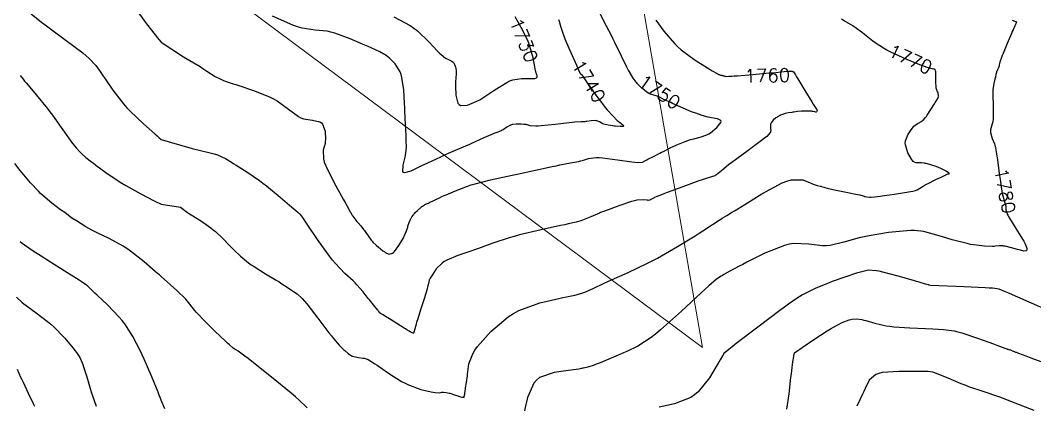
# Model space of a CAD drawing. Header units: metres. Extents: x 837477 to 838477, y 1189014 to 1191014.
# Drawn here: x 837959.8 to 838249.4, y 1189945.3 to 1190054.8 of the extents above; entities that cross this region are included whole.
import ezdxf

# ---------------------------------------------------------------- set-up
doc = ezdxf.new("R2010")
doc.units = ezdxf.units.M
doc.header["$LTSCALE"] = 0.3
doc.layers.add('COTAS 10', color=1, linetype='Continuous')
doc.layers.add('Linea_Tendencia', color=51, linetype='Continuous', lineweight=20)
doc.styles.get("Standard").update_dxf_attribs({"font": 'simplex.shx'})

msp = doc.modelspace()

# ---------------------------------------------------------------- linework, layer by layer
at = {"layer": 'COTAS 10'}
for points, elevation in [([(837992.585, 1190058.308), (837995.826, 1190053.798), (837999.302, 1190049.31), (838000, 1190048.56), (838006.337, 1190044.437), (838011.11, 1190041.643), (838012.118, 1190040.937), (838013.023, 1190040.32), (838015.432, 1190038.824), (838017.008, 1190038.029), (838017.388, 1190037.854), (838017.744, 1190037.698), (838018.824, 1190037.295), (838020.538, 1190036.748), (838021.293, 1190036.5), (838022.17, 1190036.211), (838026.35, 1190034.821), (838030.909, 1190032.99), (838032.025, 1190032.422), (838033.077, 1190031.829), (838036.35, 1190029.47), (838039.141, 1190027.45), (838039.891, 1190027.071), (838040.63, 1190026.769), (838043.213, 1190026.333), (838045.291, 1190025.898), (838045.712, 1190025.599), (838046.065, 1190025.222), (838046.784, 1190023.213), (838046.87, 1190020.854), (838046.825, 1190020.256), (838046.751, 1190019.682), (838046.232, 1190017.811), (838046.276, 1190015.34), (838046.555, 1190014.389), (838046.951, 1190013.321), (838049.349, 1190008.498), (838051.974, 1190003.839), (838052.514, 1190002.874), (838052.973, 1190002.05), (838053.955, 1190000.249), (838054.095, 1190000), (838054.431, 1189999.404), (838054.57, 1189999.182), (838054.714, 1189998.966), (838055.26, 1189998.233), (838055.869, 1189997.497), (838056.052, 1189997.279), (838056.241, 1189997.056), (838056.975, 1189996.202), (838057.769, 1189995.227), (838057.996, 1189994.929), (838058.225, 1189994.617), (838059.08, 1189993.389), (838059.956, 1189992.189), (838060.199, 1189991.895), (838060.442, 1189991.618), (838061.322, 1189990.756), (838062.15, 1189990.051), (838062.36, 1189989.874), (838062.563, 1189989.704), (838063.227, 1189989.151), (838063.881, 1189988.697), (838064.077, 1189988.588), (838064.28, 1189988.488), (838065.067, 1189988.186), (838066, 1189988.409), (838066.295, 1189988.639), (838066.605, 1189988.943), (838067.859, 1189990.645), (838069.017, 1189992.618), (838069.266, 1189993.092), (838069.486, 1189993.533), (838070.023, 1189994.866), (838070.348, 1189995.911), (838070.434, 1189996.172), (838070.518, 1189996.42), (838070.806, 1189997.214), (838071.086, 1189997.885), (838071.165, 1189998.057), (838071.245, 1189998.222), (838071.537, 1189998.767), (838071.965, 1189999.364), (838072.13, 1189999.562), (838072.316, 1189999.774), (838072.53, 1190000), (838073.155, 1190000.659), (838074.098, 1190001.517), (838074.35, 1190001.712), (838074.597, 1190001.889), (838075.453, 1190002.374), (838076.265, 1190002.741), (838076.484, 1190002.843), (838076.701, 1190002.946), (838077.465, 1190003.321), (838078.188, 1190003.681), (838078.379, 1190003.774), (838078.566, 1190003.865), (838079.21, 1190004.173), (838080.32, 1190004.671), (838080.802, 1190004.882), (838081.358, 1190005.125), (838083.996, 1190006.268), (838087.433, 1190007.559), (838088.494, 1190007.895), (838089.602, 1190008.223), (838093.996, 1190009.329), (838098.821, 1190010.398), (838100.201, 1190010.701), (838101.599, 1190011.007), (838106.807, 1190012.14), (838111.584, 1190013.152), (838112.71, 1190013.381), (838113.752, 1190013.589), (838116.807, 1190014.157), (838119.115, 1190014.608), (838119.687, 1190014.742), (838120.229, 1190014.88), (838121.94, 1190015.41), (838124.135, 1190015.693), (838124.981, 1190015.675), (838125.931, 1190015.616), (838130.223, 1190015.053), (838134.345, 1190014.447), (838135.187, 1190014.36), (838135.9, 1190014.309), (838137.394, 1190014.415), (838138.266, 1190014.866), (838138.587, 1190015.031), (838138.941, 1190015.214), (838140.506, 1190016.021), (838142.332, 1190016.953), (838142.851, 1190017.214), (838143.376, 1190017.476), (838145.321, 1190018.437), (838147.186, 1190019.316), (838147.66, 1190019.527), (838148.117, 1190019.724), (838149.615, 1190020.321), (838151.106, 1190020.806), (838151.557, 1190020.934), (838152.026, 1190021.059), (838153.859, 1190021.485), (838155.775, 1190022.158), (838156.297, 1190022.438), (838156.814, 1190022.759), (838158.648, 1190024.255), (838159.769, 1190025.715), (838159.836, 1190026.011), (838159.798, 1190026.262), (838158.782, 1190026.78), (838157.081, 1190027.053), (838156.611, 1190027.149), (838156.141, 1190027.253), (838154.447, 1190027.706), (838152.578, 1190028.335), (838151.997, 1190028.551), (838151.39, 1190028.785), (838148.97, 1190029.782), (838146.583, 1190030.831), (838145.997, 1190031.098), (838145.443, 1190031.354), (838143.71, 1190032.195), (838142.271, 1190032.876), (838141.902, 1190033.031), (838141.546, 1190033.172), (838140.364, 1190033.563), (838139.414, 1190033.874), (838139.204, 1190033.966), (838139.016, 1190034.06), (838138.529, 1190034.418), (838138.181, 1190034.767), (838138.081, 1190034.856), (838137.979, 1190034.94), (838137.598, 1190035.216), (838137.196, 1190035.507), (838137.081, 1190035.601), (838136.964, 1190035.702), (838136.528, 1190036.114), (838135.985, 1190036.73), (838135.8, 1190036.959), (838135.601, 1190037.214), (838134.757, 1190038.345), (838133.668, 1190040.094), (838133.373, 1190040.631), (838133.314, 1190040.738), (838132.937, 1190041.452), (838131.387, 1190044.609), (838129.585, 1190048.339), (838129.05, 1190049.414), (838128.499, 1190050.507), (838126.378, 1190054.609), (838124.318, 1190058.796)], 1750), ([(837962.892, 1190056.629), (837965.803, 1190054.32), (837966.837, 1190053.532), (837967.971, 1190052.68), (837972.892, 1190049.065), (837977.571, 1190045.521), (837978.554, 1190044.712), (837979.4, 1190043.979), (837981.323, 1190041.957), (837982.702, 1190039.94), (837983.205, 1190039.21), (837983.761, 1190038.406), (837986.207, 1190034.884), (837989.235, 1190030.974), (837990.157, 1190029.926), (837991.116, 1190028.892), (837994.884, 1190025.281), (837998.147, 1190022.435), (837998.787, 1190021.882), (837999.313, 1190021.433), (838000, 1190020.874), (838008.79, 1190018.3), (838013.969, 1190017.056), (838015.072, 1190016.743), (838016.031, 1190016.444), (838018.3, 1190015.474), (838020.05, 1190014.345), (838020.682, 1190013.944), (838021.379, 1190013.506), (838024.429, 1190011.604), (838028.004, 1190009.195), (838029.032, 1190008.437), (838030.075, 1190007.64), (838033.981, 1190004.429), (838037.244, 1190001.607), (838037.882, 1190001.053), (838038.405, 1190000.599), (838039.091, 1190000)], 1760), ([(838113.409, 1190055.071), (838113.587, 1190054.615), (838114.013, 1190053.132), (838114.611, 1190051.166), (838114.898, 1190050.406), (838115.236, 1190049.553), (838116.384, 1190046.88), (838116.894, 1190045.691), (838118.505, 1190042.085), (838118.814, 1190041.393), (838119.063, 1190040.834), (838119.467, 1190039.923), (838119.487, 1190039.876), (838119.494, 1190039.861), (838119.502, 1190039.847), (838119.535, 1190039.789), (838119.584, 1190039.724), (838119.601, 1190039.705), (838119.621, 1190039.685), (838119.704, 1190039.607), (838119.805, 1190039.515), (838119.836, 1190039.487), (838119.868, 1190039.456), (838119.992, 1190039.335), (838120.17, 1190039.109), (838120.235, 1190039.013), (838120.308, 1190038.903), (838120.632, 1190038.383), (838121.385, 1190037.26), (838121.73, 1190036.77), (838122.133, 1190036.201), (838124.079, 1190033.498), (838126.233, 1190030.633), (838126.768, 1190029.962), (838127.275, 1190029.344), (838128.881, 1190027.553), (838130.18, 1190026.296), (838130.493, 1190026.015), (838130.785, 1190025.762), (838131.673, 1190025.088), (838132.029, 1190024.707), (838131.986, 1190024.638), (838131.883, 1190024.586), (838130.998, 1190024.532), (838129.698, 1190024.625), (838129.332, 1190024.666), (838128.964, 1190024.713), (838127.612, 1190024.936), (838126.395, 1190025.237), (838126.111, 1190025.333), (838125.85, 1190025.434), (838125.101, 1190025.848), (838124.371, 1190026.168), (838124.123, 1190026.212), (838123.855, 1190026.235), (838122.718, 1190026.156), (838121.505, 1190025.988), (838121.189, 1190025.955), (838120.88, 1190025.929), (838119.836, 1190025.884), (838118.1, 1190025.765), (838117.356, 1190025.691), (838116.498, 1190025.6), (838112.446, 1190025.126), (838108.437, 1190024.712), (838107.605, 1190024.659), (838106.895, 1190024.633), (838105.334, 1190024.761), (838104.585, 1190025.006), (838104.386, 1190025.053), (838104.19, 1190025.092), (838103.511, 1190025.159), (838102.779, 1190025.178), (838102.549, 1190025.186), (838102.307, 1190025.196), (838101.337, 1190025.242), (838100.286, 1190025.134), (838099.994, 1190025.047), (838099.701, 1190024.935), (838098.638, 1190024.324), (838097.604, 1190023.648), (838097.329, 1190023.495), (838097.059, 1190023.357), (838096.126, 1190022.981), (838094.961, 1190022.556), (838094.545, 1190022.386), (838094.089, 1190022.194), (838092.102, 1190021.313), (838089.585, 1190020.181), (838088.794, 1190019.83), (838087.961, 1190019.464), (838084.614, 1190018.009), (838081.281, 1190016.555), (838080.458, 1190016.189), (838079.677, 1190015.839), (838077.216, 1190014.71), (838074.98, 1190013.644), (838074.342, 1190013.334), (838073.695, 1190013.017), (838071.288, 1190011.819), (838069.448, 1190011.323), (838069.158, 1190011.449), (838068.964, 1190011.688), (838069.054, 1190013.503), (838069.629, 1190015.848), (838069.739, 1190016.421), (838069.828, 1190016.962), (838069.974, 1190018.642), (838069.946, 1190020.543), (838069.926, 1190021.222), (838069.9, 1190021.969), (838069.762, 1190025.22), (838069.573, 1190028.956), (838069.514, 1190030.008), (838069.453, 1190031.068), (838069.212, 1190034.963), (838068.688, 1190038.5), (838068.449, 1190039.336), (838068.17, 1190040.109), (838066.822, 1190042.381), (838065.159, 1190044.048), (838064.681, 1190044.441), (838064.196, 1190044.803), (838062.381, 1190045.86), (838059.952, 1190046.948), (838059.08, 1190047.33), (838058.121, 1190047.746), (838053.938, 1190049.541), (838049.516, 1190051.156), (838048.407, 1190051.459), (838047.348, 1190051.7), (838043.938, 1190052.049), (838040.193, 1190052.618), (838038.922, 1190052.997), (838037.55, 1190053.472), (838031.749, 1190055.987)], 1740), ([(838066.429, 1190055.826), (838071.026, 1190053.324), (838072.144, 1190052.569), (838073.194, 1190051.786), (838076.429, 1190048.733), (838078.859, 1190046.053), (838079.402, 1190045.507), (838079.889, 1190045.044), (838081.179, 1190044.079), (838082.011, 1190043.695), (838082.208, 1190043.599), (838082.392, 1190043.508), (838082.936, 1190043.217), (838083.349, 1190042.884), (838083.45, 1190042.766), (838083.544, 1190042.636), (838083.835, 1190042.076), (838084.043, 1190041.453), (838084.086, 1190041.285), (838084.122, 1190041.118), (838084.196, 1190040.529), (838084.199, 1190039.87), (838084.189, 1190039.66), (838084.174, 1190039.437), (838084.084, 1190038.529), (838084.016, 1190037.15), (838084.016, 1190036.63), (838084.023, 1190036.049), (838084.114, 1190033.454), (838084.707, 1190031.202), (838085.031, 1190030.837), (838085.425, 1190030.585), (838087.422, 1190030.61), (838090.116, 1190031.745), (838090.948, 1190032.192), (838091.818, 1190032.697), (838095.274, 1190035.002), (838098.688, 1190037.136), (838099.531, 1190037.533), (838100.331, 1190037.846), (838102.852, 1190038.278), (838104.788, 1190038.208), (838105.22, 1190038.205), (838105.605, 1190038.21), (838106.62, 1190038.286), (838107.168, 1190038.467), (838107.259, 1190038.538), (838107.325, 1190038.618), (838107.343, 1190038.983), (838107.202, 1190039.367), (838107.166, 1190039.459), (838107.132, 1190039.545), (838107.023, 1190039.806), (838106.827, 1190040.598), (838106.738, 1190041.019), (838106.634, 1190041.528), (838106.135, 1190044.094), (838105.255, 1190047.337), (838104.911, 1190048.272), (838104.524, 1190049.223), (838102.764, 1190052.792), (838101.083, 1190055.826)], 1730), ([(837959.71, 1190039.048), (837960.551, 1190038.04), (837961, 1190037.507), (837961.544, 1190036.865), (837964.291, 1190033.629), (837967.436, 1190029.793), (837968.231, 1190028.771), (837968.992, 1190027.768), (837971.467, 1190024.291), (837973.484, 1190021.357), (837973.958, 1190020.695), (837974.395, 1190020.099), (837975.664, 1190018.489), (837976.723, 1190017.35), (837977.027, 1190017.05), (837977.335, 1190016.757), (837978.489, 1190015.756), (837980.081, 1190014.512), (837980.666, 1190014.067), (837981.314, 1190013.577), (837984.176, 1190011.443), (837987.699, 1190009.032), (837988.764, 1190008.368), (837989.867, 1190007.706), (837994.176, 1190005.327), (837997.977, 1190003.379), (837998.761, 1190002.989), (837999.428, 1190002.662), (838000, 1190002.407), (838005.45, 1190001.552), (838007.512, 1190000), (838007.745, 1189999.87), (838008.565, 1189999.397), (838011.487, 1189997.589), (838014.181, 1189995.676), (838014.858, 1189995.138), (838015.504, 1189994.597), (838017.589, 1189992.609), (838019.507, 1189990.622), (838020.049, 1189990.08), (838020.595, 1189989.541), (838022.606, 1189987.627), (838024.939, 1189985.706), (838025.688, 1189985.164), (838026.482, 1189984.617), (838029.724, 1189982.606), (838032.821, 1189980.778), (838033.524, 1189980.348), (838034.16, 1189979.949), (838035.902, 1189978.784), (838037.138, 1189977.915), (838037.456, 1189977.704), (838037.763, 1189977.505), (838038.784, 1189976.895), (838040.269, 1189975.508), (838040.868, 1189974.82), (838041.549, 1189974.001), (838044.687, 1189969.945), (838047.858, 1189965.773), (838048.559, 1189964.881), (838049.183, 1189964.103), (838050.8, 1189962.244), (838051.867, 1189961.198), (838052.145, 1189960.932), (838052.416, 1189960.677), (838053.33, 1189959.844), (838054.307, 1189959.206), (838054.617, 1189959.073), (838054.945, 1189958.96), (838056.272, 1189958.712), (838057.574, 1189958.547), (838057.886, 1189958.487), (838058.177, 1189958.421), (838059.055, 1189958.128), (838060.398, 1189957.331), (838060.983, 1189956.946), (838061.66, 1189956.491), (838064.877, 1189954.256), (838068.619, 1189951.906), (838069.627, 1189951.379), (838070.624, 1189950.905), (838074.125, 1189949.638), (838077.018, 1189948.935), (838077.632, 1189948.815), (838078.164, 1189948.729), (838079.41, 1189948.69), (838080.139, 1189948.805), (838080.345, 1189948.815), (838080.554, 1189948.817), (838081.323, 1189948.747), (838082.16, 1189948.571), (838082.411, 1189948.506), (838082.671, 1189948.435), (838083.681, 1189948.116), (838084.658, 1189947.781), (838084.897, 1189947.697), (838085.123, 1189947.619), (838085.826, 1189947.37), (838086.332, 1189947.369), (838086.434, 1189947.447), (838086.52, 1189947.558), (838086.691, 1189948.242), (838086.795, 1189949.31), (838086.839, 1189949.663), (838086.889, 1189950.042), (838087.122, 1189951.617), (838087.397, 1189953.488), (838087.474, 1189954.052), (838087.55, 1189954.637), (838087.826, 1189956.918), (838088.955, 1189959.803), (838089.569, 1189960.769), (838090.314, 1189961.806), (838094.09, 1189966.156), (838099.055, 1189970.333), (838100.549, 1189971.261), (838102.095, 1189972.091), (838108.107, 1189974.263), (838113.503, 1189975.54), (838114.66, 1189975.805), (838115.672, 1189976.032), (838118.107, 1189976.53), (838119.805, 1189976.971), (838120.352, 1189977.161), (838120.932, 1189977.381), (838123.301, 1189978.423), (838126.408, 1189979.866), (838127.452, 1189980.339), (838128.576, 1189980.844), (838133.301, 1189982.932), (838138.656, 1189985.465), (838140.177, 1189986.25), (838141.715, 1189987.071), (838147.407, 1189990.339), (838152.47, 1189993.433), (838153.611, 1189994.144), (838154.639, 1189994.791), (838157.407, 1189996.605), (838159.258, 1189997.856), (838159.707, 1189998.149), (838160.129, 1189998.418), (838161.422, 1189999.198), (838162.761, 1190000), (838163.633, 1190000.522), (838164.634, 1190001.134), (838165.802, 1190001.853), (838171.422, 1190005.339), (838177.303, 1190008.497), (838178.635, 1190009.009), (838179.839, 1190009.365), (838183.119, 1190009.344), (838185.244, 1190008.468), (838185.72, 1190008.285), (838186.147, 1190008.128), (838187.284, 1190007.777), (838188.067, 1190007.583), (838188.271, 1190007.526), (838188.469, 1190007.468), (838189.139, 1190007.242), (838190.426, 1190006.9), (838191.013, 1190006.767), (838191.701, 1190006.617), (838195.018, 1190005.941), (838198.255, 1190005.287), (838198.893, 1190005.151), (838199.418, 1190005.036), (838200.379, 1190004.784), (838200.687, 1190004.661), (838200.8, 1190004.627), (838200.926, 1190004.593), (838201.48, 1190004.468), (838202.202, 1190004.393), (838202.433, 1190004.39), (838202.678, 1190004.394), (838203.676, 1190004.473), (838205.208, 1190004.68), (838205.79, 1190004.764), (838206.441, 1190004.86), (838209.36, 1190005.307), (838212.208, 1190005.751), (838212.813, 1190005.845), (838213.339, 1190005.927), (838214.578, 1190006.122), (838215.328, 1190006.326), (838215.546, 1190006.413), (838215.768, 1190006.515), (838216.607, 1190006.995), (838217.549, 1190007.575), (838217.835, 1190007.74), (838218.134, 1190007.906), (838219.304, 1190008.521), (838220.571, 1190009.155), (838220.93, 1190009.332), (838221.292, 1190009.511), (838222.63, 1190010.164), (838223.76, 1190010.701), (838223.991, 1190010.807), (838224.186, 1190010.893), (838224.597, 1190011.049), (838224.759, 1190011.077), (838224.798, 1190011.083), (838224.834, 1190011.089), (838224.943, 1190011.105), (838224.959, 1190011.159), (838224.937, 1190011.19), (838224.903, 1190011.227), (838224.682, 1190011.418), (838224.177, 1190011.733), (838223.963, 1190011.849), (838223.718, 1190011.977), (838222.563, 1190012.544), (838221.249, 1190013.12), (838220.903, 1190013.254), (838220.565, 1190013.377), (838219.408, 1190013.729), (838218.378, 1190013.969), (838218.12, 1190014.021), (838217.874, 1190014.067), (838217.084, 1190014.185), (838216.391, 1190014.237), (838216.206, 1190014.243), (838216.025, 1190014.245), (838215.397, 1190014.221), (838214.682, 1190014.629), (838214.446, 1190014.904), (838214.193, 1190015.249), (838213.142, 1190017.079), (838212.446, 1190019.288), (838212.417, 1190019.872), (838212.458, 1190020.444), (838213.198, 1190022.408), (838214.331, 1190024.005), (838214.621, 1190024.345), (838214.9, 1190024.64), (838215.821, 1190025.336), (838216.608, 1190025.744), (838216.802, 1190025.857), (838216.986, 1190025.971), (838217.566, 1190026.382), (838218.211, 1190027.095), (838218.436, 1190027.398), (838218.681, 1190027.748), (838219.735, 1190029.394), (838220.758, 1190031.058), (838220.983, 1190031.418), (838221.184, 1190031.736), (838221.702, 1190032.52), (838221.928, 1190033.067), (838221.945, 1190033.235), (838221.942, 1190033.409), (838221.766, 1190034.099), (838221.505, 1190034.753), (838221.449, 1190034.906), (838221.399, 1190035.046), (838221.275, 1190035.45), (838221.206, 1190036.082), (838221.191, 1190036.366), (838221.178, 1190036.698), (838221.142, 1190038.291), (838221.103, 1190039.839), (838221.088, 1190040.142), (838221.07, 1190040.392), (838220.989, 1190040.837), (838220.798, 1190040.913), (838220.712, 1190040.928), (838220.61, 1190040.941), (838220.122, 1190040.967), (838218.653, 1190041.387), (838217.933, 1190041.647), (838217.078, 1190041.97), (838212.858, 1190043.66), (838208.266, 1190045.741), (838207.176, 1190046.311), (838206.165, 1190046.878), (838203.86, 1190048.439), (838203.169, 1190048.905), (838200.785, 1190050.787), (838200.16, 1190051.263), (838199.549, 1190051.719), (838197.469, 1190053.204), (838195.012, 1190054.684), (838194.164, 1190055.137)], 1770), ([(838141.21, 1190054.903), (838143.502, 1190051.738), (838146.537, 1190048.22), (838147.48, 1190047.312), (838148.468, 1190046.434), (838152.409, 1190043.502), (838155.944, 1190041.24), (838156.676, 1190040.784), (838157.3, 1190040.402), (838158.665, 1190039.634), (838159.221, 1190039.398), (838159.337, 1190039.35), (838159.435, 1190039.31), (838159.651, 1190039.228), (838159.759, 1190039.199), (838159.79, 1190039.193), (838159.82, 1190039.187), (838159.933, 1190039.169), (838160.054, 1190039.151), (838160.089, 1190039.145), (838160.126, 1190039.138), (838160.268, 1190039.11), (838160.421, 1190039.07), (838160.465, 1190039.057), (838160.51, 1190039.042), (838160.68, 1190038.98), (838160.905, 1190038.917), (838160.985, 1190038.902), (838161.073, 1190038.888), (838161.456, 1190038.845), (838162.061, 1190038.873), (838162.86, 1190038.909), (838163.591, 1190038.961), (838164.471, 1190039.029), (838168.887, 1190039.4), (838173.544, 1190039.807), (838174.575, 1190039.898), (838175.494, 1190039.979), (838177.882, 1190040.191), (838179.236, 1190040.303), (838179.504, 1190040.32), (838179.724, 1190040.332), (838180.132, 1190040.324), (838180.245, 1190040.266), (838180.279, 1190040.246), (838180.315, 1190040.224), (838180.457, 1190040.132), (838181.057, 1190039.256), (838181.38, 1190038.74), (838181.773, 1190038.106), (838183.765, 1190034.828), (838185.762, 1190031.547), (838186.159, 1190030.911), (838186.488, 1190030.392), (838187.111, 1190029.502), (838187.236, 1190029.341), (838187.251, 1190029.281), (838187.257, 1190029.216), (838187.207, 1190028.926), (838187.05, 1190028.691), (838186.988, 1190028.659), (838186.919, 1190028.642), (838186.604, 1190028.703), (838186.075, 1190028.836), (838185.872, 1190028.865), (838185.643, 1190028.891), (838184.61, 1190028.953), (838183.43, 1190028.955), (838183.108, 1190028.942), (838182.789, 1190028.924), (838181.658, 1190028.807), (838180.581, 1190028.658), (838180.298, 1190028.619), (838180.02, 1190028.58), (838179.069, 1190028.446), (838178.165, 1190028.263), (838177.918, 1190028.194), (838177.671, 1190028.116), (838176.791, 1190027.766), (838175.94, 1190027.301), (838175.712, 1190027.15), (838175.488, 1190026.99), (838174.707, 1190026.333), (838174.12, 1190025.624), (838174.019, 1190025.432), (838173.944, 1190025.242), (838173.892, 1190024.568), (838173.973, 1190023.917), (838173.981, 1190023.74), (838173.983, 1190023.566), (838173.939, 1190022.949), (838172.856, 1190021.737), (838172.203, 1190021.186), (838171.398, 1190020.542), (838167.212, 1190017.441), (838162.864, 1190014.284), (838161.956, 1190013.605), (838161.176, 1190013.011), (838159.428, 1190011.57), (838158.515, 1190010.818), (838158.261, 1190010.658), (838158.007, 1190010.519), (838157.088, 1190010.189), (838155.274, 1190009.642), (838154.457, 1190009.365), (838153.503, 1190009.033), (838148.919, 1190007.384), (838144.419, 1190005.727), (838143.519, 1190005.39), (838142.768, 1190005.106), (838141.305, 1190004.522), (838140.828, 1190004.287), (838140.699, 1190004.222), (838140.572, 1190004.158), (838140.124, 1190003.93), (838139.74, 1190003.732), (838139.653, 1190003.687), (838139.575, 1190003.646), (838139.361, 1190003.536), (838138.994, 1190003.51), (838138.82, 1190003.522), (838138.613, 1190003.544), (838137.602, 1190003.692), (838135.793, 1190003.554), (838135.083, 1190003.394), (838134.282, 1190003.182), (838130.637, 1190001.977), (838126.829, 1190000.551), (838125.926, 1190000.2), (838125.423, 1190000), (838125.089, 1189999.867), (838122.614, 1189998.823), (838120.731, 1189998.026), (838120.268, 1189997.849), (838119.83, 1189997.691), (838118.458, 1189997.281), (838116.191, 1189996.772), (838115.188, 1189996.552), (838114.022, 1189996.298), (838108.458, 1189995.094), (838102.308, 1189993.638), (838100.772, 1189993.225), (838099.309, 1189992.808), (838094.631, 1189991.266), (838090.539, 1189989.775), (838089.446, 1189989.389), (838088.371, 1189989.016), (838084.631, 1189987.767), (838081.483, 1189986.474), (838080.781, 1189986.072), (838080.153, 1189985.652), (838078.495, 1189983.976), (838077.509, 1189982.472), (838077.304, 1189982.159), (838077.129, 1189981.892), (838076.744, 1189981.3), (838076.57, 1189980.969), (838076.528, 1189980.865), (838076.489, 1189980.756), (838076.373, 1189980.318), (838076.193, 1189979.447), (838076.119, 1189979.135), (838076.087, 1189979.012), (838076.051, 1189978.874), (838075.882, 1189978.243), (838075.489, 1189976.93), (838075.312, 1189976.361), (838075.105, 1189975.703), (838074.111, 1189972.585), (838073.12, 1189969.462), (838072.914, 1189968.801), (838072.738, 1189968.227), (838072.353, 1189966.891), (838072.194, 1189966.25), (838072.16, 1189966.114), (838072.132, 1189965.997), (838072.067, 1189965.726), (838071.975, 1189965.642), (838071.928, 1189965.643), (838071.873, 1189965.655), (838071.598, 1189965.783), (838071.275, 1189965.968), (838071.189, 1189966.015), (838071.104, 1189966.061), (838070.811, 1189966.213), (838070.095, 1189966.632), (838069.744, 1189966.846), (838069.326, 1189967.103), (838067.268, 1189968.387), (838065.148, 1189969.713), (838064.692, 1189969.996), (838064.293, 1189970.243), (838063.324, 1189970.831), (838062.82, 1189971.141), (838062.713, 1189971.213), (838062.62, 1189971.278), (838062.405, 1189971.462), (838062.105, 1189971.824), (838061.96, 1189972.002), (838061.787, 1189972.213), (838060.938, 1189973.257), (838059.804, 1189974.665), (838059.453, 1189975.107), (838059.084, 1189975.571), (838057.618, 1189977.434), (838055.868, 1189979.464), (838055.322, 1189980.033), (838054.748, 1189980.605), (838052.453, 1189982.697), (838049.753, 1189985.463), (838048.924, 1189986.46), (838048.06, 1189987.558), (838044.649, 1189992.357), (838041.688, 1189996.762), (838041.108, 1189997.611), (838040.633, 1189998.299), (838039.785, 1189999.445), (838039.613, 1189999.556), (838039.565, 1189999.592), (838039.516, 1189999.63), (838039.337, 1189999.785), (838039.057, 1190000)], 1760), ([(838242.909, 1190054.879), (838243.186, 1190054.766), (838243.42, 1190054.673), (838243.905, 1190054.512), (838244.065, 1190054.459), (838244.093, 1190054.434), (838244.114, 1190054.405), (838244.13, 1190054.265), (838244.047, 1190054.012), (838244.006, 1190053.911), (838243.956, 1190053.798), (838243.707, 1190053.278), (838243.188, 1190052.137), (838242.968, 1190051.633), (838242.715, 1190051.047), (838241.525, 1190048.246), (838240.35, 1190045.399), (838240.107, 1190044.783), (838239.899, 1190044.242), (838239.442, 1190042.908), (838239.249, 1190042.181), (838239.207, 1190042.022), (838239.17, 1190041.882), (838239.078, 1190041.526), (838238.984, 1190041.257), (838238.947, 1190041.171), (838238.904, 1190041.08), (838238.709, 1190040.709), (838238.506, 1190040.259), (838238.46, 1190040.118), (838238.417, 1190039.971), (838238.296, 1190039.38), (838238.145, 1190038.605), (838238.082, 1190038.341), (838238.012, 1190038.056), (838237.682, 1190036.849), (838237.413, 1190035.038), (838237.38, 1190034.373), (838237.365, 1190033.636), (838237.459, 1190030.382), (838237.52, 1190027.237), (838237.483, 1190026.57), (838237.424, 1190025.99), (838237.016, 1190024.63), (838236.713, 1190023.623), (838236.719, 1190023.265), (838236.765, 1190022.873), (838237.257, 1190021.175), (838237.858, 1190019.589), (838237.972, 1190019.269), (838238.064, 1190019), (838238.209, 1190018.456), (838238.745, 1190015.012), (838239.243, 1190011.181), (838239.565, 1190008.924), (838239.817, 1190007.155), (838239.969, 1190006.265), (838240.118, 1190005.473), (838240.633, 1190003.428), (838241.015, 1190002.17), (838241.08, 1190001.875), (838241.127, 1190001.603), (838241.152, 1190000.815), (838241.411, 1190000), (838241.535, 1189999.608), (838241.808, 1189999.074), (838242.153, 1189998.452), (838244.002, 1189995.479), (838245.896, 1189992.472), (838246.269, 1189991.828), (838246.576, 1189991.265), (838247.14, 1189989.913), (838247.094, 1189989.284), (838247.017, 1189989.176), (838246.912, 1189989.098), (838246.3, 1189989.058), (838245.268, 1189989.291), (838244.899, 1189989.385), (838244.493, 1189989.492), (838242.724, 1189989.985), (838240.975, 1189990.416), (838240.582, 1189990.485), (838240.227, 1189990.531), (838239.276, 1189990.515), (838238.203, 1189990.406), (838237.772, 1189990.394), (838237.283, 1189990.391), (838235.036, 1189990.443), (838232.029, 1189990.789), (838231.062, 1189990.969), (838230.035, 1189991.187), (838225.842, 1189992.28), (838221.805, 1189993.456), (838220.033, 1189993.972), (838217.668, 1189994.659), (838215.024, 1189994.93), (838214.003, 1189994.913), (838212.856, 1189994.856), (838207.668, 1189994.318), (838202.056, 1189993.408), (838200.641, 1189993.116), (838199.287, 1189992.807), (838194.897, 1189991.547), (838190.933, 1189990.63), (838189.846, 1189990.537), (838188.764, 1189990.514), (838184.897, 1189991.013), (838180.636, 1189991.2), (838179.306, 1189990.98), (838177.91, 1189990.642), (838172.326, 1189988.442), (838167.137, 1189985.855), (838165.99, 1189985.272), (838164.968, 1189984.748), (838162.326, 1189983.341), (838160.636, 1189982.359), (838160.214, 1189982.104), (838159.813, 1189981.855), (838158.531, 1189981.015), (838156.297, 1189979.139), (838155.296, 1189978.238), (838154.129, 1189977.171), (838148.531, 1189971.937), (838142.55, 1189966.562), (838141.141, 1189965.406), (838139.839, 1189964.394), (838136.032, 1189961.937), (838132.882, 1189960.444), (838131.994, 1189960.039), (838131.1, 1189959.637), (838127.815, 1189958.217), (838124.866, 1189957.027), (838124.183, 1189956.771), (838123.558, 1189956.546), (838121.783, 1189955.999), (838120.535, 1189955.702), (838120.241, 1189955.634), (838119.971, 1189955.573), (838119.182, 1189955.407), (838117.712, 1189955.187), (838117.011, 1189955.092), (838116.183, 1189954.983), (838112.132, 1189954.463), (838107.994, 1189952.991), (838107.112, 1189952.281), (838106.343, 1189951.439), (838104.517, 1189947.304), (838103.638, 1189943.215)], 1780), ([(838041.69, 1189944.387), (838039.313, 1189946.618), (838038.282, 1189947.507), (838037.09, 1189948.514), (838031.439, 1189953.128), (838025.904, 1189957.535), (838024.786, 1189958.41), (838023.847, 1189959.136), (838021.951, 1189960.513), (838021.29, 1189960.893), (838021.129, 1189960.991), (838020.978, 1189961.086), (838020.513, 1189961.4), (838019.47, 1189962.312), (838018.954, 1189962.784), (838018.34, 1189963.351), (838015.302, 1189966.189), (838011.796, 1189969.691), (838010.885, 1189970.675), (838010.002, 1189971.667), (838007.03, 1189975.302), (838004.403, 1189977.771), (838000, 1189981.836), (837999.455, 1189982.255), (837998.916, 1189982.702), (837998.274, 1189983.243), (837995.109, 1189985.967), (837991.245, 1189989.01), (837990.164, 1189989.751), (837989.077, 1189990.448), (837985.109, 1189992.599), (837981.656, 1189994.247), (837980.893, 1189994.627), (837980.214, 1189994.974), (837978.462, 1189995.952), (837977.122, 1189996.8), (837976.703, 1189997.066), (837976.262, 1189997.345), (837974.499, 1189998.462), (837972.469, 1190000), (837971.209, 1190000.763), (837968.735, 1190002.698), (837966.219, 1190004.874), (837965.557, 1190005.498), (837964.91, 1190006.132), (837962.698, 1190008.502), (837960.727, 1190010.828), (837960.231, 1190011.436), (837959.756, 1190012.027), (837958.224, 1190014.028)], 1780), ([(838000.984, 1189944.111), (838000, 1189946.597), (837999.728, 1189947.279), (837999.44, 1189947.984), (837999.089, 1189948.841), (837997.298, 1189953.19), (837995.133, 1189958.195), (837994.546, 1189959.465), (837993.965, 1189960.684), (837991.912, 1189964.669), (837989.575, 1189968.277), (837988.814, 1189969.259), (837988.004, 1189970.234), (837984.669, 1189973.693), (837981.658, 1189976.515), (837981.053, 1189977.088), (837980.547, 1189977.572), (837979.543, 1189978.566), (837979.152, 1189978.964), (837979.032, 1189979.07), (837978.907, 1189979.175), (837978.414, 1189979.543), (837977.158, 1189980.358), (837976.552, 1189980.745), (837975.834, 1189981.202), (837972.309, 1189983.437), (837968.359, 1189985.936), (837967.374, 1189986.56), (837966.435, 1189987.154), (837963.437, 1189989.053), (837960.933, 1189990.758), (837960.306, 1189991.229), (837959.707, 1189991.701)], 1790), ([(838254.078, 1189971.752), (838248.485, 1189974.157), (838243.025, 1189976.583), (838241.932, 1189977.065), (838241.021, 1189977.464), (838239.244, 1189978.216), (838237.351, 1189978.448), (838236.367, 1189978.518), (838235.183, 1189978.591), (838229.244, 1189978.879), (838219.649, 1189979.283), (838219.25, 1189979.346), (838219.096, 1189979.382), (838218.923, 1189979.425), (838218.14, 1189979.649), (838216.402, 1189980.163), (838215.627, 1189980.39), (838214.724, 1189980.654), (838210.402, 1189981.911), (838205.965, 1189983.076), (838204.99, 1189983.281), (838204.124, 1189983.436), (838201.911, 1189983.569), (838199.968, 1189983.155), (838199.271, 1189982.964), (838198.507, 1189982.74), (838195.174, 1189981.658), (838191.578, 1189980.361), (838190.646, 1189980.003), (838189.743, 1189979.645), (838186.714, 1189978.354), (838184.188, 1189977.159), (838183.603, 1189976.861), (838183.066, 1189976.578), (838181.539, 1189975.674), (838179.079, 1189973.899), (838177.955, 1189973.067), (838176.638, 1189972.088), (838170.28, 1189967.319), (838164.154, 1189962.671), (838162.983, 1189961.767), (838162.04, 1189961.029), (838160.531, 1189959.749), (838160.474, 1189959.538), (838160.447, 1189959.475), (838160.414, 1189959.409), (838160.251, 1189959.154), (838159.558, 1189958.031), (838159.191, 1189957.418), (838158.747, 1189956.673), (838156.512, 1189952.894), (838153.316, 1189948.945), (838152.268, 1189948.094), (838151.148, 1189947.348), (838146.512, 1189945.529), (838142.19, 1189944.524)], 1790), ([(837958.683, 1189975.892), (837960.17, 1189974.515), (837960.743, 1189974.056), (837961.385, 1189973.562), (837964.288, 1189971.496), (837967.567, 1189969), (837968.448, 1189968.234), (837969.316, 1189967.436), (837972.351, 1189964.288), (837974.828, 1189961.389), (837975.344, 1189960.749), (837975.786, 1189960.179), (837976.771, 1189958.708), (837977.375, 1189957.243), (837977.578, 1189956.678), (837977.795, 1189956.043), (837978.708, 1189953.171), (837979.735, 1189949.872), (837980.025, 1189948.967), (837980.316, 1189948.067), (837981.39, 1189944.845)], 1800), ([(838178.641, 1189943.953), (838179.22, 1189948.345), (838179.764, 1189952.984), (838179.891, 1189954.03), (838180.008, 1189954.972), (838180.344, 1189957.512), (838180.582, 1189959.038), (838180.637, 1189959.34), (838180.686, 1189959.59), (838180.824, 1189960.059), (838181.735, 1189960.718), (838182.272, 1189961.087), (838182.932, 1189961.538), (838186.344, 1189963.843), (838190.15, 1189966.311), (838191.06, 1189966.865), (838191.906, 1189967.363), (838194.439, 1189968.691), (838196.366, 1189969.442), (838196.829, 1189969.576), (838197.263, 1189969.678), (838198.576, 1189969.777), (838200.039, 1189969.516), (838200.568, 1189969.39), (838201.15, 1189969.242), (838203.696, 1189968.514), (838206.991, 1189967.768), (838208.045, 1189967.608), (838209.16, 1189967.468), (838213.696, 1189967.131), (838218.172, 1189966.945), (838220.253, 1189966.858), (838223.296, 1189966.73), (838226.399, 1189966.272), (838227.443, 1189966.021), (838228.568, 1189965.716), (838233.296, 1189964.17), (838237.645, 1189962.589), (838238.531, 1189962.262), (838239.278, 1189961.984), (838240.827, 1189961.38), (838241.404, 1189961.143), (838241.538, 1189961.096), (838241.662, 1189961.057), (838242.018, 1189960.983), (838242.281, 1189960.942), (838242.346, 1189960.924), (838242.408, 1189960.903), (838242.604, 1189960.805), (838242.813, 1189960.684), (838242.884, 1189960.65), (838242.961, 1189960.615), (838243.283, 1189960.485), (838243.724, 1189960.318), (838243.876, 1189960.259), (838244.04, 1189960.195), (838244.739, 1189959.921), (838246.801, 1189959.148), (838247.825, 1189958.77), (838249.046, 1189958.322), (838255.09, 1189956.11)], 1800), ([(837963.864, 1189944.763), (837963.547, 1189945.477), (837962.116, 1189948.472), (837960.628, 1189951.546), (837960.275, 1189952.31), (837959.948, 1189953.035), (837958.984, 1189955.34)], 1810), ([(838249.179, 1189943.656), (838242.577, 1189946.219), (838240.956, 1189946.822), (838239.425, 1189947.38), (838234.646, 1189949.01), (838230.561, 1189950.399), (838229.469, 1189950.805), (838228.393, 1189951.22), (838224.646, 1189952.794), (838221.552, 1189954.091), (838220.888, 1189954.331), (838220.307, 1189954.52), (838218.906, 1189954.771), (838217.106, 1189954.717), (838216.274, 1189954.713), (838215.297, 1189954.713), (838210.564, 1189954.752), (838205.814, 1189954.408), (838204.826, 1189954.166), (838203.98, 1189953.861), (838202.105, 1189952.232), (838200.99, 1189949.851), (838200.623, 1189949.073), (838200.23, 1189948.242), (838198.599, 1189944.812)], 1810)]:
    msp.add_lwpolyline(points, dxfattribs=dict(at, elevation=elevation))
at = {"layer": 'Linea_Tendencia', "elevation": 1705.277}
msp.add_lwpolyline([(838041.852, 1190952.651), (838036.556, 1190637.066), (838092.197, 1190318.419), (838154.509, 1189961.569), (837526.844, 1190428.193), (837754.279, 1189827.032), (837723.495, 1189335.311)], dxfattribs=at)

# ---------------------------------------------------------------- texts
at = {"layer": 'COTAS 10', "char_height": 3.8, "attachment_point": 7}
for s, insert, rotation in [('1730', (838099.306, 1190054.47, 1730), 292.18835), ('1770', (838207.174, 1190044.791, 1770), 334.94258), ('1740', (838117.07, 1190042.083, 1740), 301.22863), ('1750', (838135.85, 1190036.594, 1750), 325.18001), ('1760', (838166.555, 1190037.064, 1760), 1.15504), ('1780', (838237.812, 1190012.263, 1780), 280.88205)]:
    msp.add_mtext(s, dxfattribs=dict(at, insert=insert, rotation=rotation))

doc.saveas('drawing.dxf')
